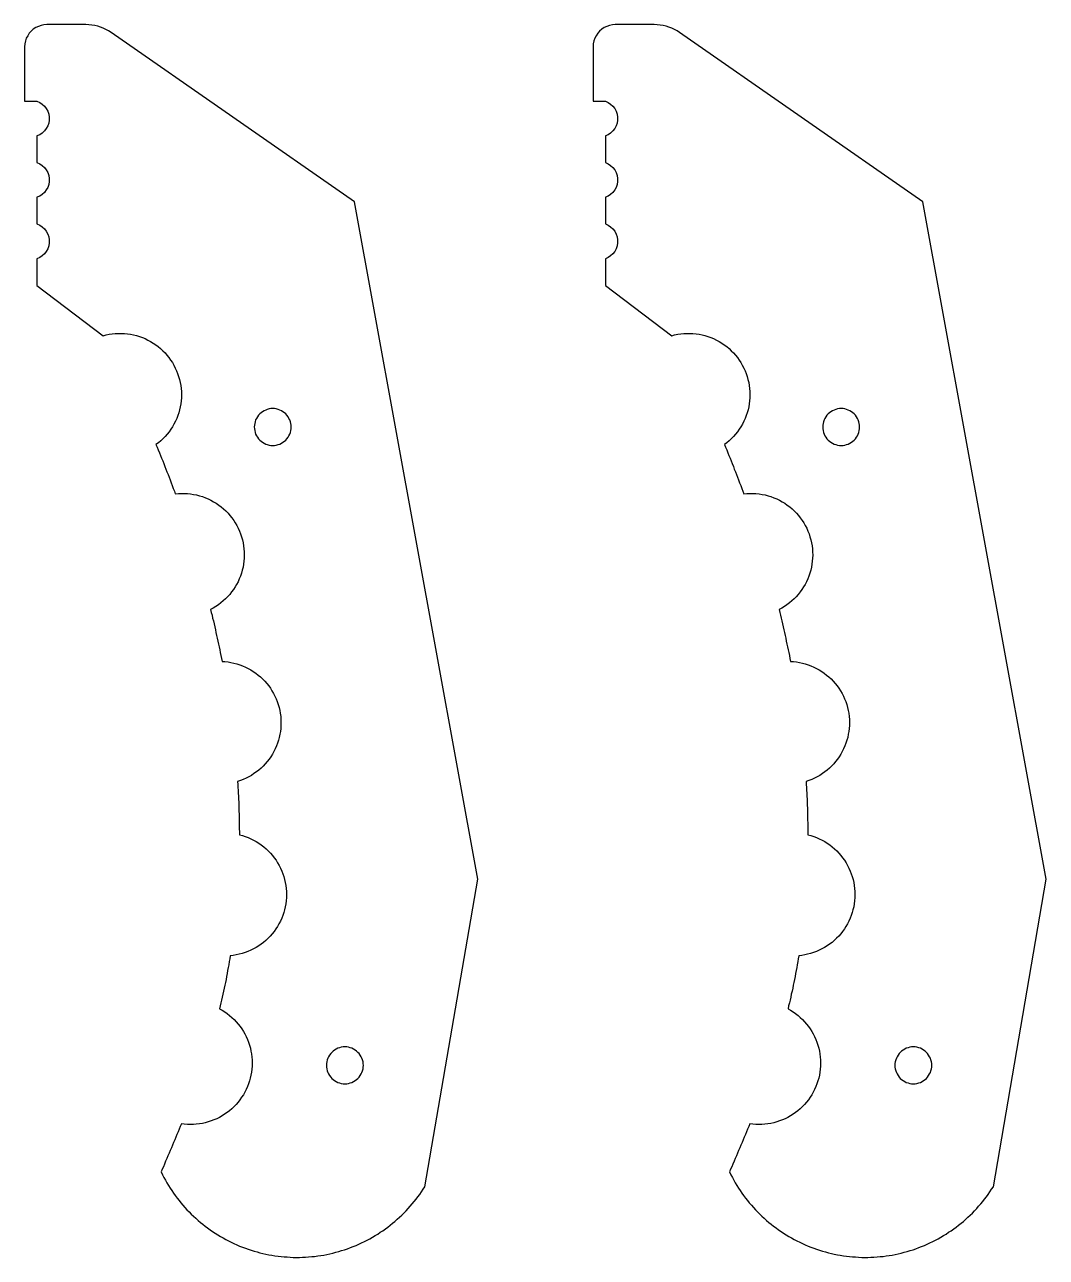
# Model space of a CAD drawing. Extents: x 1 to 481, y 1 to 148.
# Drawn here: x 280 to 363.2, y 25.3 to 125.7 of the extents above; entities that cross this region are included whole.
import ezdxf

# ---------------------------------------------------------------- set-up
doc = ezdxf.new("R2010")
doc.units = 0
doc.layers.get('0').update_dxf_attribs({"linetype": 'CONTINUOUS'})

msp = doc.modelspace()

# ---------------------------------------------------------------- linework, layer by layer
for p, q in [((280.87, 125.48), (280.68, 125.35)), ((281.09, 125.58), (280.87, 125.48)), ((281.31, 125.66), (281.09, 125.58)), ((281.54, 125.7), (281.31, 125.66)), ((281.77, 125.72), (281.54, 125.7)), ((284.95, 125.72), (281.77, 125.72)), ((285.2, 125.71), (284.95, 125.72)), ((285.44, 125.69), (285.2, 125.71)), ((285.68, 125.65), (285.44, 125.69)), ((285.92, 125.59), (285.68, 125.65)), ((286.15, 125.52), (285.92, 125.59)), ((286.37, 125.43), (286.15, 125.52)), ((327.15, 125.48), (326.96, 125.35)), ((327.36, 125.58), (327.15, 125.48)), ((327.59, 125.66), (327.36, 125.58)), ((327.82, 125.7), (327.59, 125.66)), ((328.05, 125.72), (327.82, 125.7)), ((331.23, 125.72), (328.05, 125.72)), ((331.48, 125.71), (331.23, 125.72)), ((331.72, 125.69), (331.48, 125.71)), ((331.96, 125.65), (331.72, 125.69)), ((332.2, 125.59), (331.96, 125.65)), ((332.43, 125.52), (332.2, 125.59)), ((332.65, 125.43), (332.43, 125.52)), ((280.11, 124.61), (280.04, 124.39)), ((280.22, 124.82), (280.11, 124.61)), ((280.35, 125.02), (280.22, 124.82)), ((280.5, 125.19), (280.35, 125.02)), ((280.68, 125.35), (280.5, 125.19)), ((286.59, 125.32), (286.37, 125.43)), ((286.81, 125.21), (286.59, 125.32)), ((287.01, 125.07), (286.81, 125.21)), ((306.82, 111.28), (287.01, 125.07)), ((326.39, 124.61), (326.31, 124.39)), ((326.49, 124.82), (326.39, 124.61)), ((326.63, 125.02), (326.49, 124.82)), ((326.78, 125.19), (326.63, 125.02)), ((326.96, 125.35), (326.78, 125.19)), ((332.87, 125.32), (332.65, 125.43)), ((333.09, 125.21), (332.87, 125.32)), ((333.29, 125.07), (333.09, 125.21)), ((353.1, 111.28), (333.29, 125.07)), ((279.99, 124.15), (279.97, 123.92)), ((279.97, 123.92), (279.97, 119.49)), ((280.04, 124.39), (279.99, 124.15)), ((326.27, 124.15), (326.25, 123.92)), ((326.25, 123.92), (326.25, 119.49)), ((326.31, 124.39), (326.27, 124.15)), ((279.97, 119.49), (280.97, 119.49)), ((280.97, 119.49), (281.2, 119.38)), ((326.25, 119.49), (327.25, 119.49)), ((327.25, 119.49), (327.48, 119.38)), ((281.2, 119.38), (281.4, 119.25)), ((281.4, 119.25), (281.58, 119.08)), ((281.58, 119.08), (281.73, 118.89)), ((281.73, 118.89), (281.85, 118.67)), ((281.85, 118.67), (281.93, 118.44)), ((327.48, 119.38), (327.68, 119.25)), ((327.68, 119.25), (327.86, 119.08)), ((327.86, 119.08), (328.01, 118.89)), ((328.01, 118.89), (328.13, 118.67)), ((328.13, 118.67), (328.21, 118.44)), ((281.85, 117.47), (281.73, 117.26)), ((281.93, 117.71), (281.85, 117.47)), ((281.93, 118.44), (281.97, 118.19)), ((281.97, 117.95), (281.93, 117.71)), ((281.97, 118.19), (281.97, 117.95)), ((328.13, 117.47), (328.01, 117.26)), ((328.21, 117.71), (328.13, 117.47)), ((328.21, 118.44), (328.25, 118.19)), ((328.25, 117.95), (328.21, 117.71)), ((328.25, 118.19), (328.25, 117.95)), ((281.2, 116.76), (280.97, 116.66)), ((280.97, 116.66), (280.97, 114.49)), ((281.4, 116.89), (281.2, 116.76)), ((281.58, 117.06), (281.4, 116.89)), ((281.73, 117.26), (281.58, 117.06)), ((327.48, 116.76), (327.25, 116.66)), ((327.25, 116.66), (327.25, 114.49)), ((327.68, 116.89), (327.48, 116.76)), ((327.86, 117.06), (327.68, 116.89)), ((328.01, 117.26), (327.86, 117.06)), ((280.97, 114.49), (281.2, 114.38)), ((327.25, 114.49), (327.48, 114.38)), ((281.2, 114.38), (281.4, 114.25)), ((281.4, 114.25), (281.58, 114.08)), ((281.58, 114.08), (281.73, 113.89)), ((281.73, 113.89), (281.85, 113.67)), ((281.85, 113.67), (281.93, 113.44)), ((281.93, 113.44), (281.97, 113.19)), ((327.48, 114.38), (327.68, 114.25)), ((327.68, 114.25), (327.86, 114.08)), ((327.86, 114.08), (328.01, 113.89)), ((328.01, 113.89), (328.13, 113.67)), ((328.13, 113.67), (328.21, 113.44)), ((328.21, 113.44), (328.25, 113.19)), ((281.85, 112.47), (281.73, 112.26)), ((281.93, 112.71), (281.85, 112.47)), ((281.97, 112.95), (281.93, 112.71)), ((281.97, 113.19), (281.97, 112.95)), ((328.13, 112.47), (328.01, 112.26)), ((328.21, 112.71), (328.13, 112.47)), ((328.25, 112.95), (328.21, 112.71)), ((328.25, 113.19), (328.25, 112.95)), ((281.2, 111.76), (280.97, 111.66)), ((280.97, 111.66), (280.97, 109.49)), ((281.4, 111.89), (281.2, 111.76)), ((281.58, 112.06), (281.4, 111.89)), ((281.73, 112.26), (281.58, 112.06)), ((327.48, 111.76), (327.25, 111.66)), ((327.25, 111.66), (327.25, 109.49)), ((327.68, 111.89), (327.48, 111.76)), ((327.86, 112.06), (327.68, 111.89)), ((328.01, 112.26), (327.86, 112.06)), ((316.87, 56.14), (306.82, 111.28)), ((363.15, 56.14), (353.1, 111.28)), ((280.97, 109.49), (281.2, 109.38)), ((327.25, 109.49), (327.48, 109.38)), ((281.2, 109.38), (281.4, 109.25)), ((281.4, 109.25), (281.58, 109.08)), ((281.58, 109.08), (281.73, 108.89)), ((281.73, 108.89), (281.85, 108.67)), ((281.85, 108.67), (281.93, 108.44)), ((281.93, 108.44), (281.97, 108.19)), ((327.48, 109.38), (327.68, 109.25)), ((327.68, 109.25), (327.86, 109.08)), ((327.86, 109.08), (328.01, 108.89)), ((328.01, 108.89), (328.13, 108.67)), ((328.13, 108.67), (328.21, 108.44)), ((328.21, 108.44), (328.25, 108.19)), ((281.85, 107.47), (281.73, 107.26)), ((281.93, 107.71), (281.85, 107.47)), ((281.97, 107.95), (281.93, 107.71)), ((281.97, 108.19), (281.97, 107.95)), ((328.13, 107.47), (328.01, 107.26)), ((328.21, 107.71), (328.13, 107.47)), ((328.25, 107.95), (328.21, 107.71)), ((328.25, 108.19), (328.25, 107.95)), ((281.2, 106.76), (280.97, 106.66)), ((280.97, 106.66), (280.97, 104.49)), ((281.4, 106.89), (281.2, 106.76)), ((281.58, 107.06), (281.4, 106.89)), ((281.73, 107.26), (281.58, 107.06)), ((327.48, 106.76), (327.25, 106.66)), ((327.25, 106.66), (327.25, 104.49)), ((327.68, 106.89), (327.48, 106.76)), ((327.86, 107.06), (327.68, 106.89)), ((328.01, 107.26), (327.86, 107.06)), ((280.97, 104.49), (286.37, 100.39)), ((327.25, 104.49), (332.65, 100.39)), ((286.37, 100.39), (286.62, 100.46)), ((286.62, 100.46), (286.86, 100.51)), ((286.86, 100.51), (287.11, 100.54)), ((287.11, 100.54), (287.35, 100.57)), ((287.35, 100.57), (287.6, 100.58)), ((287.6, 100.58), (287.85, 100.58)), ((287.85, 100.58), (288.1, 100.57)), ((288.1, 100.57), (288.35, 100.55)), ((288.35, 100.55), (288.6, 100.51)), ((288.6, 100.51), (288.84, 100.46)), ((288.84, 100.46), (289.08, 100.4)), ((289.08, 100.4), (289.32, 100.33)), ((332.65, 100.39), (332.89, 100.46)), ((332.89, 100.46), (333.14, 100.51)), ((333.14, 100.51), (333.39, 100.54)), ((333.39, 100.54), (333.63, 100.57)), ((333.63, 100.57), (333.88, 100.58)), ((333.88, 100.58), (334.13, 100.58)), ((334.13, 100.58), (334.38, 100.57)), ((334.38, 100.57), (334.63, 100.55)), ((334.63, 100.55), (334.88, 100.51)), ((334.88, 100.51), (335.12, 100.46)), ((335.12, 100.46), (335.36, 100.4)), ((335.36, 100.4), (335.6, 100.33)), ((289.32, 100.33), (289.56, 100.24)), ((289.56, 100.24), (289.79, 100.15)), ((289.79, 100.15), (290.01, 100.04)), ((290.01, 100.04), (290.23, 99.92)), ((290.23, 99.92), (290.44, 99.79)), ((290.44, 99.79), (290.65, 99.65)), ((290.65, 99.65), (290.85, 99.5)), ((290.85, 99.5), (291.04, 99.34)), ((335.6, 100.33), (335.84, 100.24)), ((335.84, 100.24), (336.06, 100.15)), ((336.06, 100.15), (336.29, 100.04)), ((336.29, 100.04), (336.51, 99.92)), ((336.51, 99.92), (336.72, 99.79)), ((336.72, 99.79), (336.93, 99.65)), ((336.93, 99.65), (337.13, 99.5)), ((337.13, 99.5), (337.32, 99.34)), ((291.04, 99.34), (291.22, 99.17)), ((291.22, 99.17), (291.4, 98.99)), ((291.4, 98.99), (291.56, 98.81)), ((291.56, 98.81), (291.72, 98.61)), ((291.72, 98.61), (291.86, 98.41)), ((291.86, 98.41), (292, 98.2)), ((337.32, 99.34), (337.5, 99.17)), ((337.5, 99.17), (337.68, 98.99)), ((337.68, 98.99), (337.84, 98.81)), ((337.84, 98.81), (338, 98.61)), ((338, 98.61), (338.14, 98.41)), ((338.14, 98.41), (338.28, 98.2)), ((292, 98.2), (292.13, 97.98)), ((292.13, 97.98), (292.24, 97.76)), ((292.24, 97.76), (292.34, 97.53)), ((292.34, 97.53), (292.43, 97.3)), ((338.28, 98.2), (338.4, 97.98)), ((338.4, 97.98), (338.52, 97.76)), ((338.52, 97.76), (338.62, 97.53)), ((338.62, 97.53), (338.71, 97.3)), ((292.43, 97.3), (292.51, 97.07)), ((292.51, 97.07), (292.58, 96.83)), ((292.58, 96.83), (292.64, 96.58)), ((292.64, 96.58), (292.68, 96.34)), ((338.71, 97.3), (338.79, 97.07)), ((338.79, 97.07), (338.86, 96.83)), ((338.86, 96.83), (338.92, 96.58)), ((338.92, 96.58), (338.96, 96.34)), ((292.68, 96.34), (292.71, 96.09)), ((292.71, 96.09), (292.73, 95.84)), ((292.73, 95.84), (292.74, 95.59)), ((292.74, 95.59), (292.73, 95.34)), ((338.96, 96.34), (338.99, 96.09)), ((338.99, 96.09), (339.01, 95.84)), ((339.01, 95.84), (339.02, 95.59)), ((339.02, 95.59), (339.01, 95.34)), ((292.59, 94.36), (292.52, 94.12)), ((292.64, 94.6), (292.59, 94.36)), ((292.68, 94.85), (292.64, 94.6)), ((292.72, 95.09), (292.68, 94.85)), ((292.73, 95.34), (292.72, 95.09)), ((299.73, 94.39), (299.6, 94.34)), ((299.88, 94.43), (299.73, 94.39)), ((300.02, 94.45), (299.88, 94.43)), ((300.17, 94.46), (300.02, 94.45)), ((300.32, 94.45), (300.17, 94.46)), ((300.46, 94.43), (300.32, 94.45)), ((300.61, 94.39), (300.46, 94.43)), ((300.74, 94.34), (300.61, 94.39)), ((338.87, 94.36), (338.8, 94.12)), ((338.92, 94.6), (338.87, 94.36)), ((338.96, 94.85), (338.92, 94.6)), ((338.99, 95.09), (338.96, 94.85)), ((339.01, 95.34), (338.99, 95.09)), ((346.01, 94.39), (345.88, 94.34)), ((346.16, 94.43), (346.01, 94.39)), ((346.3, 94.45), (346.16, 94.43)), ((346.45, 94.46), (346.3, 94.45)), ((346.6, 94.45), (346.45, 94.46)), ((346.74, 94.43), (346.6, 94.45)), ((346.88, 94.39), (346.74, 94.43)), ((347.02, 94.34), (346.88, 94.39)), ((292.25, 93.42), (292.13, 93.2)), ((292.35, 93.65), (292.25, 93.42)), ((292.44, 93.88), (292.35, 93.65)), ((292.52, 94.12), (292.44, 93.88)), ((298.73, 93.39), (298.7, 93.25)), ((298.78, 93.53), (298.73, 93.39)), ((298.85, 93.66), (298.78, 93.53)), ((298.92, 93.79), (298.85, 93.66)), ((299.01, 93.91), (298.92, 93.79)), ((299.11, 94.02), (299.01, 93.91)), ((299.22, 94.11), (299.11, 94.02)), ((299.34, 94.2), (299.22, 94.11)), ((299.46, 94.28), (299.34, 94.2)), ((299.6, 94.34), (299.46, 94.28)), ((300.88, 94.28), (300.74, 94.34)), ((301, 94.2), (300.88, 94.28)), ((301.12, 94.11), (301, 94.2)), ((301.23, 94.02), (301.12, 94.11)), ((301.33, 93.91), (301.23, 94.02)), ((301.42, 93.79), (301.33, 93.91)), ((301.49, 93.66), (301.42, 93.79)), ((301.56, 93.53), (301.49, 93.66)), ((301.61, 93.39), (301.56, 93.53)), ((301.64, 93.25), (301.61, 93.39)), ((338.53, 93.42), (338.41, 93.2)), ((338.63, 93.65), (338.53, 93.42)), ((338.72, 93.88), (338.63, 93.65)), ((338.8, 94.12), (338.72, 93.88)), ((345.01, 93.39), (344.98, 93.25)), ((345.06, 93.53), (345.01, 93.39)), ((345.13, 93.66), (345.06, 93.53)), ((345.2, 93.79), (345.13, 93.66)), ((345.29, 93.91), (345.2, 93.79)), ((345.39, 94.02), (345.29, 93.91)), ((345.5, 94.11), (345.39, 94.02)), ((345.62, 94.2), (345.5, 94.11)), ((345.74, 94.28), (345.62, 94.2)), ((345.88, 94.34), (345.74, 94.28)), ((347.16, 94.28), (347.02, 94.34)), ((347.28, 94.2), (347.16, 94.28)), ((347.4, 94.11), (347.28, 94.2)), ((347.51, 94.02), (347.4, 94.11)), ((347.61, 93.91), (347.51, 94.02)), ((347.7, 93.79), (347.61, 93.91)), ((347.77, 93.66), (347.7, 93.79)), ((347.84, 93.53), (347.77, 93.66)), ((347.88, 93.39), (347.84, 93.53)), ((347.92, 93.25), (347.88, 93.39)), ((291.57, 92.38), (291.41, 92.19)), ((291.73, 92.57), (291.57, 92.38)), ((291.88, 92.77), (291.73, 92.57)), ((292.01, 92.98), (291.88, 92.77)), ((292.13, 93.2), (292.01, 92.98)), ((298.68, 93.1), (298.67, 92.96)), ((298.67, 92.96), (298.68, 92.81)), ((298.7, 93.25), (298.68, 93.1)), ((298.68, 92.81), (298.7, 92.66)), ((298.7, 92.66), (298.73, 92.52)), ((298.73, 92.52), (298.78, 92.38)), ((298.78, 92.38), (298.85, 92.25)), ((301.49, 92.25), (301.56, 92.38)), ((301.56, 92.38), (301.61, 92.52)), ((301.61, 92.52), (301.64, 92.66)), ((301.66, 93.1), (301.64, 93.25)), ((301.64, 92.66), (301.66, 92.81)), ((301.67, 92.96), (301.66, 93.1)), ((301.66, 92.81), (301.67, 92.96)), ((337.85, 92.38), (337.69, 92.19)), ((338.01, 92.57), (337.85, 92.38)), ((338.15, 92.77), (338.01, 92.57)), ((338.29, 92.98), (338.15, 92.77)), ((338.41, 93.2), (338.29, 92.98)), ((344.96, 93.1), (344.95, 92.96)), ((344.95, 92.96), (344.96, 92.81)), ((344.98, 93.25), (344.96, 93.1)), ((344.96, 92.81), (344.98, 92.66)), ((344.98, 92.66), (345.01, 92.52)), ((345.01, 92.52), (345.06, 92.38)), ((345.06, 92.38), (345.13, 92.25)), ((347.77, 92.25), (347.84, 92.38)), ((347.84, 92.38), (347.88, 92.52)), ((347.88, 92.52), (347.92, 92.66)), ((347.94, 93.1), (347.92, 93.25)), ((347.92, 92.66), (347.94, 92.81)), ((347.95, 92.96), (347.94, 93.1)), ((347.94, 92.81), (347.95, 92.96)), ((290.86, 91.68), (290.66, 91.53)), ((290.66, 91.53), (290.76, 91.31)), ((291.05, 91.84), (290.86, 91.68)), ((291.24, 92.01), (291.05, 91.84)), ((291.41, 92.19), (291.24, 92.01)), ((298.85, 92.25), (298.92, 92.12)), ((298.92, 92.12), (299.01, 92)), ((299.01, 92), (299.11, 91.89)), ((299.11, 91.89), (299.22, 91.8)), ((299.22, 91.8), (299.34, 91.71)), ((299.34, 91.71), (299.46, 91.63)), ((299.46, 91.63), (299.6, 91.57)), ((299.6, 91.57), (299.73, 91.52)), ((299.73, 91.52), (299.88, 91.48)), ((299.88, 91.48), (300.02, 91.46)), ((300.02, 91.46), (300.17, 91.46)), ((300.17, 91.46), (300.32, 91.46)), ((300.32, 91.46), (300.46, 91.48)), ((300.46, 91.48), (300.61, 91.52)), ((300.61, 91.52), (300.74, 91.57)), ((300.74, 91.57), (300.88, 91.63)), ((300.88, 91.63), (301, 91.71)), ((301, 91.71), (301.12, 91.8)), ((301.12, 91.8), (301.23, 91.89)), ((301.23, 91.89), (301.33, 92)), ((301.33, 92), (301.42, 92.12)), ((301.42, 92.12), (301.49, 92.25)), ((337.14, 91.68), (336.94, 91.53)), ((336.94, 91.53), (337.04, 91.31)), ((337.33, 91.84), (337.14, 91.68)), ((337.52, 92.01), (337.33, 91.84)), ((337.69, 92.19), (337.52, 92.01)), ((345.13, 92.25), (345.2, 92.12)), ((345.2, 92.12), (345.29, 92)), ((345.29, 92), (345.39, 91.89)), ((345.39, 91.89), (345.5, 91.8)), ((345.5, 91.8), (345.62, 91.71)), ((345.62, 91.71), (345.74, 91.63)), ((345.74, 91.63), (345.88, 91.57)), ((345.88, 91.57), (346.01, 91.52)), ((346.01, 91.52), (346.16, 91.48)), ((346.16, 91.48), (346.3, 91.46)), ((346.3, 91.46), (346.45, 91.46)), ((346.45, 91.46), (346.6, 91.46)), ((346.6, 91.46), (346.74, 91.48)), ((346.74, 91.48), (346.88, 91.52)), ((346.88, 91.52), (347.02, 91.57)), ((347.02, 91.57), (347.16, 91.63)), ((347.16, 91.63), (347.28, 91.71)), ((347.28, 91.71), (347.4, 91.8)), ((347.4, 91.8), (347.51, 91.89)), ((347.51, 91.89), (347.61, 92)), ((347.61, 92), (347.7, 92.12)), ((347.7, 92.12), (347.77, 92.25)), ((290.76, 91.31), (290.85, 91.09)), ((290.85, 91.09), (290.94, 90.86)), ((290.94, 90.86), (291.03, 90.64)), ((291.03, 90.64), (291.12, 90.42)), ((291.12, 90.42), (291.21, 90.2)), ((337.04, 91.31), (337.13, 91.09)), ((337.13, 91.09), (337.22, 90.86)), ((337.22, 90.86), (337.31, 90.64)), ((337.31, 90.64), (337.4, 90.42)), ((337.4, 90.42), (337.49, 90.2)), ((291.21, 90.2), (291.3, 89.98)), ((291.3, 89.98), (291.39, 89.75)), ((291.39, 89.75), (291.48, 89.53)), ((291.48, 89.53), (291.56, 89.31)), ((337.49, 90.2), (337.58, 89.98)), ((337.58, 89.98), (337.67, 89.75)), ((337.67, 89.75), (337.75, 89.53)), ((337.75, 89.53), (337.84, 89.31)), ((291.56, 89.31), (291.65, 89.08)), ((291.65, 89.08), (291.73, 88.86)), ((291.73, 88.86), (291.82, 88.64)), ((291.82, 88.64), (291.91, 88.41)), ((291.91, 88.41), (291.99, 88.19)), ((337.84, 89.31), (337.93, 89.08)), ((337.93, 89.08), (338.01, 88.86)), ((338.01, 88.86), (338.1, 88.64)), ((338.1, 88.64), (338.18, 88.41)), ((338.18, 88.41), (338.27, 88.19)), ((291.99, 88.19), (292.07, 87.96)), ((292.07, 87.96), (292.16, 87.74)), ((292.16, 87.74), (292.24, 87.51)), ((292.24, 87.51), (292.49, 87.54)), ((292.49, 87.54), (292.74, 87.55)), ((292.74, 87.55), (292.99, 87.55)), ((292.99, 87.55), (293.23, 87.53)), ((293.23, 87.53), (293.48, 87.51)), ((293.48, 87.51), (293.73, 87.47)), ((293.73, 87.47), (293.97, 87.42)), ((293.97, 87.42), (294.22, 87.36)), ((294.22, 87.36), (294.45, 87.29)), ((338.27, 88.19), (338.35, 87.96)), ((338.35, 87.96), (338.44, 87.74)), ((338.44, 87.74), (338.52, 87.51)), ((338.52, 87.51), (338.77, 87.54)), ((338.77, 87.54), (339.02, 87.55)), ((339.02, 87.55), (339.27, 87.55)), ((339.27, 87.55), (339.51, 87.53)), ((339.51, 87.53), (339.76, 87.51)), ((339.76, 87.51), (340.01, 87.47)), ((340.01, 87.47), (340.25, 87.42)), ((340.25, 87.42), (340.5, 87.36)), ((340.5, 87.36), (340.73, 87.29)), ((294.45, 87.29), (294.69, 87.2)), ((294.69, 87.2), (294.92, 87.1)), ((294.92, 87.1), (295.14, 86.99)), ((295.14, 86.99), (295.36, 86.87)), ((295.36, 86.87), (295.57, 86.74)), ((295.57, 86.74), (295.78, 86.6)), ((295.78, 86.6), (295.98, 86.45)), ((295.98, 86.45), (296.17, 86.29)), ((340.73, 87.29), (340.97, 87.2)), ((340.97, 87.2), (341.2, 87.1)), ((341.2, 87.1), (341.42, 86.99)), ((341.42, 86.99), (341.64, 86.87)), ((341.64, 86.87), (341.85, 86.74)), ((341.85, 86.74), (342.06, 86.6)), ((342.06, 86.6), (342.26, 86.45)), ((342.26, 86.45), (342.45, 86.29)), ((296.17, 86.29), (296.35, 86.12)), ((296.35, 86.12), (296.53, 85.94)), ((296.53, 85.94), (296.69, 85.75)), ((296.69, 85.75), (296.84, 85.56)), ((296.84, 85.56), (296.99, 85.35)), ((296.99, 85.35), (297.12, 85.14)), ((342.45, 86.29), (342.63, 86.12)), ((342.63, 86.12), (342.8, 85.94)), ((342.8, 85.94), (342.97, 85.75)), ((342.97, 85.75), (343.12, 85.56)), ((343.12, 85.56), (343.27, 85.35)), ((343.27, 85.35), (343.4, 85.14)), ((297.12, 85.14), (297.25, 84.93)), ((297.25, 84.93), (297.36, 84.71)), ((297.36, 84.71), (297.46, 84.48)), ((297.46, 84.48), (297.55, 84.25)), ((343.4, 85.14), (343.53, 84.93)), ((343.53, 84.93), (343.64, 84.71)), ((343.64, 84.71), (343.74, 84.48)), ((343.74, 84.48), (343.83, 84.25)), ((297.55, 84.25), (297.63, 84.01)), ((297.63, 84.01), (297.7, 83.77)), ((297.7, 83.77), (297.75, 83.52)), ((297.75, 83.52), (297.8, 83.28)), ((343.83, 84.25), (343.91, 84.01)), ((343.91, 84.01), (343.98, 83.77)), ((343.98, 83.77), (344.03, 83.52)), ((344.03, 83.52), (344.08, 83.28)), ((297.8, 83.28), (297.83, 83.03)), ((297.83, 83.03), (297.85, 82.78)), ((297.85, 82.53), (297.84, 82.28)), ((297.85, 82.78), (297.85, 82.53)), ((344.08, 83.28), (344.11, 83.03)), ((344.11, 83.03), (344.12, 82.78)), ((344.12, 82.78), (344.13, 82.53)), ((344.13, 82.53), (344.12, 82.28)), ((297.75, 81.54), (297.69, 81.3)), ((297.79, 81.79), (297.75, 81.54)), ((297.82, 82.03), (297.79, 81.79)), ((297.84, 82.28), (297.82, 82.03)), ((344.03, 81.54), (343.97, 81.3)), ((344.07, 81.79), (344.03, 81.54)), ((344.1, 82.03), (344.07, 81.79)), ((344.12, 82.28), (344.1, 82.03)), ((297.35, 80.36), (297.23, 80.14)), ((297.45, 80.59), (297.35, 80.36)), ((297.54, 80.82), (297.45, 80.59)), ((297.62, 81.06), (297.54, 80.82)), ((297.69, 81.3), (297.62, 81.06)), ((343.63, 80.36), (343.51, 80.14)), ((343.73, 80.59), (343.63, 80.36)), ((343.82, 80.82), (343.73, 80.59)), ((343.9, 81.06), (343.82, 80.82)), ((343.97, 81.3), (343.9, 81.06)), ((296.67, 79.32), (296.5, 79.13)), ((296.82, 79.52), (296.67, 79.32)), ((296.97, 79.72), (296.82, 79.52)), ((297.11, 79.93), (296.97, 79.72)), ((297.23, 80.14), (297.11, 79.93)), ((342.95, 79.32), (342.78, 79.13)), ((343.1, 79.52), (342.95, 79.32)), ((343.25, 79.72), (343.1, 79.52)), ((343.39, 79.93), (343.25, 79.72)), ((343.51, 80.14), (343.39, 79.93)), ((295.55, 78.34), (295.33, 78.21)), ((295.75, 78.48), (295.55, 78.34)), ((295.95, 78.63), (295.75, 78.48)), ((296.14, 78.79), (295.95, 78.63)), ((296.33, 78.96), (296.14, 78.79)), ((296.5, 79.13), (296.33, 78.96)), ((341.83, 78.34), (341.61, 78.21)), ((342.03, 78.48), (341.83, 78.34)), ((342.23, 78.63), (342.03, 78.48)), ((342.42, 78.79), (342.23, 78.63)), ((342.61, 78.96), (342.42, 78.79)), ((342.78, 79.13), (342.61, 78.96)), ((295.33, 78.21), (295.11, 78.09)), ((295.11, 78.09), (295.17, 77.86)), ((295.17, 77.86), (295.23, 77.62)), ((295.23, 77.62), (295.28, 77.39)), ((295.28, 77.39), (295.34, 77.16)), ((341.61, 78.21), (341.39, 78.09)), ((341.39, 78.09), (341.45, 77.86)), ((341.45, 77.86), (341.51, 77.62)), ((341.51, 77.62), (341.56, 77.39)), ((341.56, 77.39), (341.62, 77.16)), ((295.34, 77.16), (295.39, 76.92)), ((295.39, 76.92), (295.45, 76.69)), ((295.45, 76.69), (295.5, 76.45)), ((295.5, 76.45), (295.55, 76.22)), ((341.62, 77.16), (341.67, 76.92)), ((341.67, 76.92), (341.72, 76.69)), ((341.72, 76.69), (341.78, 76.45)), ((341.78, 76.45), (341.83, 76.22)), ((295.55, 76.22), (295.6, 75.99)), ((295.6, 75.99), (295.65, 75.75)), ((295.65, 75.75), (295.7, 75.52)), ((295.7, 75.52), (295.75, 75.28)), ((341.83, 76.22), (341.88, 75.99)), ((341.88, 75.99), (341.93, 75.75)), ((341.93, 75.75), (341.98, 75.52)), ((341.98, 75.52), (342.03, 75.28)), ((295.75, 75.28), (295.8, 75.05)), ((295.8, 75.05), (295.85, 74.81)), ((295.85, 74.81), (295.9, 74.58)), ((295.9, 74.58), (295.95, 74.34)), ((295.95, 74.34), (295.99, 74.11)), ((342.03, 75.28), (342.08, 75.05)), ((342.08, 75.05), (342.13, 74.81)), ((342.13, 74.81), (342.18, 74.58)), ((342.18, 74.58), (342.23, 74.34)), ((342.23, 74.34), (342.27, 74.11)), ((295.99, 74.11), (296.04, 73.87)), ((296.04, 73.87), (296.28, 73.85)), ((296.28, 73.85), (296.53, 73.83)), ((296.53, 73.83), (296.77, 73.79)), ((296.77, 73.79), (297.01, 73.73)), ((297.01, 73.73), (297.25, 73.67)), ((297.25, 73.67), (297.48, 73.6)), ((297.48, 73.6), (297.72, 73.51)), ((297.72, 73.51), (297.94, 73.41)), ((297.94, 73.41), (298.16, 73.3)), ((298.16, 73.3), (298.38, 73.18)), ((342.27, 74.11), (342.32, 73.87)), ((342.32, 73.87), (342.56, 73.85)), ((342.56, 73.85), (342.81, 73.83)), ((342.81, 73.83), (343.05, 73.79)), ((343.05, 73.79), (343.29, 73.73)), ((343.29, 73.73), (343.53, 73.67)), ((343.53, 73.67), (343.76, 73.6)), ((343.76, 73.6), (343.99, 73.51)), ((343.99, 73.51), (344.22, 73.41)), ((344.22, 73.41), (344.44, 73.3)), ((344.44, 73.3), (344.66, 73.18)), ((298.38, 73.18), (298.59, 73.05)), ((298.59, 73.05), (298.79, 72.91)), ((298.79, 72.91), (298.98, 72.76)), ((298.98, 72.76), (299.17, 72.61)), ((299.17, 72.61), (299.35, 72.44)), ((299.35, 72.44), (299.52, 72.26)), ((344.66, 73.18), (344.87, 73.05)), ((344.87, 73.05), (345.07, 72.91)), ((345.07, 72.91), (345.26, 72.76)), ((345.26, 72.76), (345.45, 72.61)), ((345.45, 72.61), (345.63, 72.44)), ((345.63, 72.44), (345.8, 72.26)), ((299.52, 72.26), (299.68, 72.08)), ((299.68, 72.08), (299.84, 71.88)), ((299.84, 71.88), (299.98, 71.68)), ((299.98, 71.68), (300.11, 71.48)), ((300.11, 71.48), (300.24, 71.26)), ((345.8, 72.26), (345.96, 72.08)), ((345.96, 72.08), (346.12, 71.88)), ((346.12, 71.88), (346.26, 71.68)), ((346.26, 71.68), (346.39, 71.48)), ((346.39, 71.48), (346.52, 71.26)), ((300.24, 71.26), (300.35, 71.04)), ((300.35, 71.04), (300.45, 70.82)), ((300.45, 70.82), (300.54, 70.59)), ((300.54, 70.59), (300.62, 70.36)), ((300.62, 70.36), (300.69, 70.12)), ((346.52, 71.26), (346.63, 71.04)), ((346.63, 71.04), (346.73, 70.82)), ((346.73, 70.82), (346.82, 70.59)), ((346.82, 70.59), (346.9, 70.36)), ((346.9, 70.36), (346.97, 70.12)), ((300.69, 70.12), (300.74, 69.88)), ((300.74, 69.88), (300.78, 69.64)), ((300.78, 69.64), (300.82, 69.39)), ((300.82, 69.39), (300.84, 69.15)), ((346.97, 70.12), (347.02, 69.88)), ((347.02, 69.88), (347.06, 69.64)), ((347.06, 69.64), (347.1, 69.39)), ((347.1, 69.39), (347.12, 69.15)), ((300.82, 68.41), (300.79, 68.17)), ((300.84, 68.66), (300.82, 68.41)), ((300.84, 69.15), (300.84, 68.9)), ((300.84, 68.9), (300.84, 68.66)), ((347.1, 68.41), (347.07, 68.17)), ((347.12, 68.66), (347.1, 68.41)), ((347.12, 69.15), (347.12, 68.9)), ((347.12, 68.9), (347.12, 68.66)), ((300.64, 67.45), (300.56, 67.21)), ((300.7, 67.68), (300.64, 67.45)), ((300.75, 67.93), (300.7, 67.68)), ((300.79, 68.17), (300.75, 67.93)), ((346.92, 67.45), (346.84, 67.21)), ((346.98, 67.68), (346.92, 67.45)), ((347.03, 67.93), (346.98, 67.68)), ((347.07, 68.17), (347.03, 67.93)), ((300.14, 66.32), (300.01, 66.11)), ((300.26, 66.54), (300.14, 66.32)), ((300.37, 66.76), (300.26, 66.54)), ((300.47, 66.98), (300.37, 66.76)), ((300.56, 67.21), (300.47, 66.98)), ((346.42, 66.32), (346.29, 66.11)), ((346.54, 66.54), (346.42, 66.32)), ((346.65, 66.76), (346.54, 66.54)), ((346.75, 66.98), (346.65, 66.76)), ((346.84, 67.21), (346.75, 66.98)), ((299.39, 65.35), (299.22, 65.18)), ((299.56, 65.53), (299.39, 65.35)), ((299.72, 65.72), (299.56, 65.53)), ((299.87, 65.91), (299.72, 65.72)), ((300.01, 66.11), (299.87, 65.91)), ((345.67, 65.35), (345.5, 65.18)), ((345.84, 65.53), (345.67, 65.35)), ((346, 65.72), (345.84, 65.53)), ((346.15, 65.91), (346, 65.72)), ((346.29, 66.11), (346.15, 65.91)), ((297.77, 64.26), (297.54, 64.17)), ((298, 64.36), (297.77, 64.26)), ((298.22, 64.47), (298, 64.36)), ((298.43, 64.59), (298.22, 64.47)), ((298.64, 64.73), (298.43, 64.59)), ((298.84, 64.87), (298.64, 64.73)), ((299.03, 65.02), (298.84, 64.87)), ((299.22, 65.18), (299.03, 65.02)), ((344.05, 64.26), (343.82, 64.17)), ((344.28, 64.36), (344.05, 64.26)), ((344.49, 64.47), (344.28, 64.36)), ((344.71, 64.59), (344.49, 64.47)), ((344.92, 64.73), (344.71, 64.59)), ((345.12, 64.87), (344.92, 64.73)), ((345.31, 65.02), (345.12, 64.87)), ((345.5, 65.18), (345.31, 65.02)), ((297.54, 64.17), (297.31, 64.09)), ((297.31, 64.09), (297.32, 63.85)), ((297.32, 63.85), (297.34, 63.61)), ((297.34, 63.61), (297.35, 63.37)), ((297.35, 63.37), (297.36, 63.13)), ((343.82, 64.17), (343.59, 64.09)), ((343.59, 64.09), (343.6, 63.85)), ((343.6, 63.85), (343.62, 63.61)), ((343.62, 63.61), (343.63, 63.37)), ((343.63, 63.37), (343.64, 63.13)), ((297.36, 63.13), (297.38, 62.89)), ((297.38, 62.89), (297.39, 62.64)), ((297.39, 62.64), (297.4, 62.4)), ((297.4, 62.4), (297.41, 62.16)), ((343.64, 63.13), (343.66, 62.89)), ((343.66, 62.89), (343.67, 62.64)), ((343.67, 62.64), (343.68, 62.4)), ((343.68, 62.4), (343.69, 62.16)), ((297.41, 62.16), (297.42, 61.92)), ((297.42, 61.92), (297.42, 61.68)), ((297.42, 61.68), (297.43, 61.44)), ((297.43, 61.44), (297.44, 61.19)), ((343.69, 62.16), (343.7, 61.92)), ((343.7, 61.92), (343.7, 61.68)), ((343.7, 61.68), (343.71, 61.44)), ((343.71, 61.44), (343.72, 61.19)), ((297.44, 61.19), (297.44, 60.95)), ((297.44, 60.95), (297.45, 60.71)), ((297.45, 60.71), (297.45, 60.47)), ((297.45, 60.47), (297.45, 60.23)), ((343.72, 61.19), (343.72, 60.95)), ((343.72, 60.95), (343.73, 60.71)), ((343.73, 60.71), (343.73, 60.47)), ((343.73, 60.47), (343.73, 60.23)), ((297.45, 60.23), (297.46, 59.98)), ((297.46, 59.98), (297.46, 59.74)), ((297.46, 59.74), (297.7, 59.68)), ((297.7, 59.68), (297.93, 59.6)), ((297.93, 59.6), (298.16, 59.52)), ((298.16, 59.52), (298.39, 59.42)), ((298.39, 59.42), (298.61, 59.31)), ((298.61, 59.31), (298.83, 59.19)), ((343.73, 60.23), (343.73, 59.98)), ((343.73, 59.98), (343.74, 59.74)), ((343.74, 59.74), (343.97, 59.68)), ((343.97, 59.68), (344.21, 59.6)), ((344.21, 59.6), (344.44, 59.52)), ((344.44, 59.52), (344.67, 59.42)), ((344.67, 59.42), (344.89, 59.31)), ((344.89, 59.31), (345.11, 59.19)), ((298.83, 59.19), (299.04, 59.06)), ((299.04, 59.06), (299.24, 58.92)), ((299.24, 58.92), (299.44, 58.76)), ((299.44, 58.76), (299.63, 58.6)), ((299.63, 58.6), (299.81, 58.43)), ((299.81, 58.43), (299.98, 58.26)), ((299.98, 58.26), (300.14, 58.07)), ((345.11, 59.19), (345.32, 59.06)), ((345.32, 59.06), (345.52, 58.92)), ((345.52, 58.92), (345.72, 58.76)), ((345.72, 58.76), (345.9, 58.6)), ((345.9, 58.6), (346.09, 58.43)), ((346.09, 58.43), (346.26, 58.26)), ((346.26, 58.26), (346.42, 58.07)), ((300.14, 58.07), (300.29, 57.87)), ((300.29, 57.87), (300.44, 57.67)), ((300.44, 57.67), (300.57, 57.46)), ((300.57, 57.46), (300.69, 57.25)), ((300.69, 57.25), (300.8, 57.03)), ((346.42, 58.07), (346.57, 57.87)), ((346.57, 57.87), (346.72, 57.67)), ((346.72, 57.67), (346.85, 57.46)), ((346.85, 57.46), (346.97, 57.25)), ((346.97, 57.25), (347.08, 57.03)), ((300.8, 57.03), (300.9, 56.8)), ((300.9, 56.8), (300.99, 56.57)), ((300.99, 56.57), (301.07, 56.34)), ((301.07, 56.34), (301.14, 56.1)), ((347.08, 57.03), (347.18, 56.8)), ((347.18, 56.8), (347.27, 56.57)), ((347.27, 56.57), (347.35, 56.34)), ((347.35, 56.34), (347.42, 56.1)), ((301.14, 56.1), (301.19, 55.86)), ((301.19, 55.86), (301.23, 55.61)), ((301.23, 55.61), (301.26, 55.37)), ((301.26, 55.37), (301.28, 55.12)), ((312.56, 31.09), (316.87, 56.14)), ((347.42, 56.1), (347.47, 55.86)), ((347.47, 55.86), (347.51, 55.61)), ((347.51, 55.61), (347.54, 55.37)), ((347.54, 55.37), (347.56, 55.12)), ((358.84, 31.09), (363.15, 56.14)), ((301.26, 54.38), (301.23, 54.13)), ((301.28, 54.63), (301.26, 54.38)), ((301.28, 55.12), (301.29, 54.87)), ((301.29, 54.87), (301.28, 54.63)), ((347.54, 54.38), (347.51, 54.13)), ((347.56, 54.63), (347.54, 54.38)), ((347.56, 55.12), (347.57, 54.87)), ((347.57, 54.87), (347.56, 54.63)), ((301.07, 53.41), (300.99, 53.18)), ((301.13, 53.65), (301.07, 53.41)), ((301.19, 53.89), (301.13, 53.65)), ((301.23, 54.13), (301.19, 53.89)), ((347.35, 53.41), (347.27, 53.18)), ((347.41, 53.65), (347.35, 53.41)), ((347.47, 53.89), (347.41, 53.65)), ((347.51, 54.13), (347.47, 53.89)), ((300.56, 52.28), (300.43, 52.08)), ((300.68, 52.5), (300.56, 52.28)), ((300.8, 52.72), (300.68, 52.5)), ((300.9, 52.95), (300.8, 52.72)), ((300.99, 53.18), (300.9, 52.95)), ((346.84, 52.28), (346.71, 52.08)), ((346.96, 52.5), (346.84, 52.28)), ((347.08, 52.72), (346.96, 52.5)), ((347.18, 52.95), (347.08, 52.72)), ((347.27, 53.18), (347.18, 52.95)), ((299.8, 51.32), (299.61, 51.15)), ((299.97, 51.49), (299.8, 51.32)), ((300.13, 51.68), (299.97, 51.49)), ((300.28, 51.87), (300.13, 51.68)), ((300.43, 52.08), (300.28, 51.87)), ((346.07, 51.32), (345.89, 51.15)), ((346.25, 51.49), (346.07, 51.32)), ((346.41, 51.68), (346.25, 51.49)), ((346.56, 51.87), (346.41, 51.68)), ((346.71, 52.08), (346.56, 51.87)), ((298.15, 50.24), (297.92, 50.15)), ((298.38, 50.34), (298.15, 50.24)), ((298.6, 50.45), (298.38, 50.34)), ((298.82, 50.57), (298.6, 50.45)), ((299.03, 50.7), (298.82, 50.57)), ((299.23, 50.84), (299.03, 50.7)), ((299.43, 50.99), (299.23, 50.84)), ((299.61, 51.15), (299.43, 50.99)), ((344.43, 50.24), (344.2, 50.15)), ((344.66, 50.34), (344.43, 50.24)), ((344.88, 50.45), (344.66, 50.34)), ((345.09, 50.57), (344.88, 50.45)), ((345.31, 50.7), (345.09, 50.57)), ((345.51, 50.84), (345.31, 50.7)), ((345.71, 50.99), (345.51, 50.84)), ((345.89, 51.15), (345.71, 50.99)), ((296.63, 49.42), (296.59, 49.17)), ((296.67, 49.66), (296.63, 49.42)), ((296.71, 49.9), (296.67, 49.66)), ((296.96, 49.93), (296.71, 49.9)), ((297.2, 49.96), (296.96, 49.93)), ((297.44, 50.02), (297.2, 49.96)), ((297.68, 50.08), (297.44, 50.02)), ((297.92, 50.15), (297.68, 50.08)), ((342.91, 49.42), (342.87, 49.17)), ((342.95, 49.66), (342.91, 49.42)), ((342.99, 49.9), (342.95, 49.66)), ((343.24, 49.93), (342.99, 49.9)), ((343.48, 49.96), (343.24, 49.93)), ((343.72, 50.02), (343.48, 49.96)), ((343.96, 50.08), (343.72, 50.02)), ((344.2, 50.15), (343.96, 50.08)), ((296.41, 48.21), (296.37, 47.97)), ((296.46, 48.45), (296.41, 48.21)), ((296.5, 48.69), (296.46, 48.45)), ((296.55, 48.93), (296.5, 48.69)), ((296.59, 49.17), (296.55, 48.93)), ((342.69, 48.21), (342.64, 47.97)), ((342.74, 48.45), (342.69, 48.21)), ((342.78, 48.69), (342.74, 48.45)), ((342.83, 48.93), (342.78, 48.69)), ((342.87, 49.17), (342.83, 48.93)), ((296.22, 47.25), (296.17, 47.01)), ((296.27, 47.49), (296.22, 47.25)), ((296.32, 47.73), (296.27, 47.49)), ((296.37, 47.97), (296.32, 47.73)), ((342.5, 47.25), (342.45, 47.01)), ((342.55, 47.49), (342.5, 47.25)), ((342.6, 47.73), (342.55, 47.49)), ((342.64, 47.97), (342.6, 47.73)), ((296.01, 46.29), (295.95, 46.06)), ((296.06, 46.53), (296.01, 46.29)), ((296.11, 46.77), (296.06, 46.53)), ((296.17, 47.01), (296.11, 46.77)), ((342.29, 46.29), (342.23, 46.06)), ((342.34, 46.53), (342.29, 46.29)), ((342.39, 46.77), (342.34, 46.53)), ((342.45, 47.01), (342.39, 46.77)), ((295.89, 45.82), (295.84, 45.58)), ((295.84, 45.58), (296.05, 45.46)), ((295.95, 46.06), (295.89, 45.82)), ((296.05, 45.46), (296.26, 45.33)), ((296.26, 45.33), (296.46, 45.19)), ((296.46, 45.19), (296.66, 45.04)), ((342.17, 45.82), (342.12, 45.58)), ((342.12, 45.58), (342.33, 45.46)), ((342.23, 46.06), (342.17, 45.82)), ((342.33, 45.46), (342.54, 45.33)), ((342.54, 45.33), (342.74, 45.19)), ((342.74, 45.19), (342.94, 45.04)), ((296.66, 45.04), (296.84, 44.88)), ((296.84, 44.88), (297.02, 44.71)), ((297.02, 44.71), (297.19, 44.53)), ((297.19, 44.53), (297.35, 44.34)), ((297.35, 44.34), (297.51, 44.15)), ((342.94, 45.04), (343.12, 44.88)), ((343.12, 44.88), (343.3, 44.71)), ((343.3, 44.71), (343.47, 44.53)), ((343.47, 44.53), (343.63, 44.34)), ((343.63, 44.34), (343.78, 44.15)), ((297.51, 44.15), (297.65, 43.95)), ((297.65, 43.95), (297.78, 43.74)), ((297.78, 43.74), (297.9, 43.53)), ((297.9, 43.53), (298.01, 43.31)), ((298.01, 43.31), (298.11, 43.08)), ((343.78, 44.15), (343.93, 43.95)), ((343.93, 43.95), (344.06, 43.74)), ((344.06, 43.74), (344.18, 43.53)), ((344.18, 43.53), (344.29, 43.31)), ((344.29, 43.31), (344.39, 43.08)), ((298.11, 43.08), (298.2, 42.85)), ((298.2, 42.85), (298.28, 42.62)), ((298.28, 42.62), (298.35, 42.38)), ((298.35, 42.38), (298.4, 42.14)), ((305.21, 42.22), (305.09, 42.13)), ((305.34, 42.3), (305.21, 42.22)), ((305.47, 42.36), (305.34, 42.3)), ((305.61, 42.41), (305.47, 42.36)), ((305.75, 42.45), (305.61, 42.41)), ((305.9, 42.47), (305.75, 42.45)), ((306.05, 42.47), (305.9, 42.47)), ((306.19, 42.47), (306.05, 42.47)), ((306.34, 42.45), (306.19, 42.47)), ((306.48, 42.41), (306.34, 42.45)), ((306.62, 42.36), (306.48, 42.41)), ((306.75, 42.3), (306.62, 42.36)), ((306.88, 42.22), (306.75, 42.3)), ((307, 42.13), (306.88, 42.22)), ((344.39, 43.08), (344.48, 42.85)), ((344.48, 42.85), (344.56, 42.62)), ((344.56, 42.62), (344.62, 42.38)), ((344.62, 42.38), (344.68, 42.14)), ((351.49, 42.22), (351.37, 42.13)), ((351.62, 42.3), (351.49, 42.22)), ((351.75, 42.36), (351.62, 42.3)), ((351.89, 42.41), (351.75, 42.36)), ((352.03, 42.45), (351.89, 42.41)), ((352.18, 42.47), (352.03, 42.45)), ((352.33, 42.47), (352.18, 42.47)), ((352.47, 42.47), (352.33, 42.47)), ((352.62, 42.45), (352.47, 42.47)), ((352.76, 42.41), (352.62, 42.45)), ((352.9, 42.36), (352.76, 42.41)), ((353.03, 42.3), (352.9, 42.36)), ((353.16, 42.22), (353.03, 42.3)), ((353.28, 42.13), (353.16, 42.22)), ((298.4, 42.14), (298.44, 41.9)), ((298.44, 41.9), (298.47, 41.65)), ((298.47, 41.65), (298.49, 41.41)), ((298.49, 41.41), (298.5, 41.16)), ((298.5, 41.16), (298.49, 40.91)), ((304.57, 41.27), (304.55, 41.12)), ((304.61, 41.41), (304.57, 41.27)), ((304.66, 41.55), (304.61, 41.41)), ((304.72, 41.68), (304.66, 41.55)), ((304.8, 41.81), (304.72, 41.68)), ((304.89, 41.93), (304.8, 41.81)), ((304.99, 42.03), (304.89, 41.93)), ((305.09, 42.13), (304.99, 42.03)), ((307.11, 42.03), (307, 42.13)), ((307.21, 41.93), (307.11, 42.03)), ((307.29, 41.81), (307.21, 41.93)), ((307.37, 41.68), (307.29, 41.81)), ((307.43, 41.55), (307.37, 41.68)), ((307.48, 41.41), (307.43, 41.55)), ((307.52, 41.27), (307.48, 41.41)), ((307.54, 41.12), (307.52, 41.27)), ((344.68, 42.14), (344.72, 41.9)), ((344.72, 41.9), (344.75, 41.65)), ((344.75, 41.65), (344.77, 41.41)), ((344.77, 41.41), (344.77, 41.16)), ((344.77, 41.16), (344.77, 40.91)), ((350.85, 41.27), (350.83, 41.12)), ((350.89, 41.41), (350.85, 41.27)), ((350.94, 41.55), (350.89, 41.41)), ((351, 41.68), (350.94, 41.55)), ((351.08, 41.81), (351, 41.68)), ((351.17, 41.93), (351.08, 41.81)), ((351.26, 42.03), (351.17, 41.93)), ((351.37, 42.13), (351.26, 42.03)), ((353.39, 42.03), (353.28, 42.13)), ((353.48, 41.93), (353.39, 42.03)), ((353.57, 41.81), (353.48, 41.93)), ((353.65, 41.68), (353.57, 41.81)), ((353.71, 41.55), (353.65, 41.68)), ((353.76, 41.41), (353.71, 41.55)), ((353.8, 41.27), (353.76, 41.41)), ((353.82, 41.12), (353.8, 41.27)), ((298.4, 40.18), (298.34, 39.94)), ((298.44, 40.42), (298.4, 40.18)), ((298.47, 40.67), (298.44, 40.42)), ((298.49, 40.91), (298.47, 40.67)), ((304.55, 41.12), (304.55, 40.97)), ((304.55, 40.97), (304.55, 40.83)), ((304.55, 40.83), (304.57, 40.68)), ((304.57, 40.68), (304.61, 40.54)), ((304.61, 40.54), (304.66, 40.4)), ((304.66, 40.4), (304.72, 40.27)), ((304.72, 40.27), (304.8, 40.14)), ((307.29, 40.14), (307.37, 40.27)), ((307.37, 40.27), (307.43, 40.4)), ((307.43, 40.4), (307.48, 40.54)), ((307.48, 40.54), (307.52, 40.68)), ((307.52, 40.68), (307.54, 40.83)), ((307.55, 40.97), (307.54, 41.12)), ((307.54, 40.83), (307.55, 40.97)), ((344.68, 40.18), (344.62, 39.94)), ((344.72, 40.42), (344.68, 40.18)), ((344.75, 40.67), (344.72, 40.42)), ((344.77, 40.91), (344.75, 40.67)), ((350.83, 41.12), (350.83, 40.97)), ((350.83, 40.97), (350.83, 40.83)), ((350.83, 40.83), (350.85, 40.68)), ((350.85, 40.68), (350.89, 40.54)), ((350.89, 40.54), (350.94, 40.4)), ((350.94, 40.4), (351, 40.27)), ((351, 40.27), (351.08, 40.14)), ((353.57, 40.14), (353.65, 40.27)), ((353.65, 40.27), (353.71, 40.4)), ((353.71, 40.4), (353.76, 40.54)), ((353.76, 40.54), (353.8, 40.68)), ((353.8, 40.68), (353.82, 40.83)), ((353.83, 40.97), (353.82, 41.12)), ((353.82, 40.83), (353.83, 40.97)), ((298.11, 39.24), (298.01, 39.01)), ((298.2, 39.47), (298.11, 39.24)), ((298.28, 39.7), (298.2, 39.47)), ((298.34, 39.94), (298.28, 39.7)), ((304.8, 40.14), (304.89, 40.02)), ((304.89, 40.02), (304.99, 39.91)), ((304.99, 39.91), (305.09, 39.81)), ((305.09, 39.81), (305.21, 39.73)), ((305.21, 39.73), (305.34, 39.65)), ((305.34, 39.65), (305.47, 39.59)), ((305.47, 39.59), (305.61, 39.54)), ((305.61, 39.54), (305.75, 39.5)), ((305.75, 39.5), (305.9, 39.48)), ((305.9, 39.48), (306.05, 39.47)), ((306.05, 39.47), (306.19, 39.48)), ((306.19, 39.48), (306.34, 39.5)), ((306.34, 39.5), (306.48, 39.54)), ((306.48, 39.54), (306.62, 39.59)), ((306.62, 39.59), (306.75, 39.65)), ((306.75, 39.65), (306.88, 39.73)), ((306.88, 39.73), (307, 39.81)), ((307, 39.81), (307.11, 39.91)), ((307.11, 39.91), (307.21, 40.02)), ((307.21, 40.02), (307.29, 40.14)), ((344.39, 39.24), (344.29, 39.01)), ((344.48, 39.47), (344.39, 39.24)), ((344.56, 39.7), (344.48, 39.47)), ((344.62, 39.94), (344.56, 39.7)), ((351.08, 40.14), (351.17, 40.02)), ((351.17, 40.02), (351.26, 39.91)), ((351.26, 39.91), (351.37, 39.81)), ((351.37, 39.81), (351.49, 39.73)), ((351.49, 39.73), (351.62, 39.65)), ((351.62, 39.65), (351.75, 39.59)), ((351.75, 39.59), (351.89, 39.54)), ((351.89, 39.54), (352.03, 39.5)), ((352.03, 39.5), (352.18, 39.48)), ((352.18, 39.48), (352.33, 39.47)), ((352.33, 39.47), (352.47, 39.48)), ((352.47, 39.48), (352.62, 39.5)), ((352.62, 39.5), (352.76, 39.54)), ((352.76, 39.54), (352.9, 39.59)), ((352.9, 39.59), (353.03, 39.65)), ((353.03, 39.65), (353.16, 39.73)), ((353.16, 39.73), (353.28, 39.81)), ((353.28, 39.81), (353.39, 39.91)), ((353.39, 39.91), (353.48, 40.02)), ((353.48, 40.02), (353.57, 40.14)), ((297.5, 38.17), (297.35, 37.98)), ((297.64, 38.37), (297.5, 38.17)), ((297.78, 38.58), (297.64, 38.37)), ((297.9, 38.79), (297.78, 38.58)), ((298.01, 39.01), (297.9, 38.79)), ((343.78, 38.17), (343.63, 37.98)), ((343.92, 38.37), (343.78, 38.17)), ((344.06, 38.58), (343.92, 38.37)), ((344.18, 38.79), (344.06, 38.58)), ((344.29, 39.01), (344.18, 38.79)), ((296.65, 37.28), (296.46, 37.13)), ((296.84, 37.44), (296.65, 37.28)), ((297.02, 37.61), (296.84, 37.44)), ((297.19, 37.79), (297.02, 37.61)), ((297.35, 37.98), (297.19, 37.79)), ((342.93, 37.28), (342.74, 37.13)), ((343.12, 37.44), (342.93, 37.28)), ((343.3, 37.61), (343.12, 37.44)), ((343.47, 37.79), (343.3, 37.61)), ((343.63, 37.98), (343.47, 37.79)), ((292.73, 36.22), (292.64, 36)), ((292.97, 36.19), (292.73, 36.22)), ((293.22, 36.17), (292.97, 36.19)), ((293.46, 36.16), (293.22, 36.17)), ((293.71, 36.17), (293.46, 36.16)), ((293.95, 36.18), (293.71, 36.17)), ((294.2, 36.21), (293.95, 36.18)), ((294.44, 36.25), (294.2, 36.21)), ((294.68, 36.3), (294.44, 36.25)), ((294.92, 36.37), (294.68, 36.3)), ((295.15, 36.45), (294.92, 36.37)), ((295.38, 36.53), (295.15, 36.45)), ((295.61, 36.63), (295.38, 36.53)), ((295.83, 36.74), (295.61, 36.63)), ((296.05, 36.86), (295.83, 36.74)), ((296.25, 36.99), (296.05, 36.86)), ((296.46, 37.13), (296.25, 36.99)), ((339, 36.22), (338.92, 36)), ((339.25, 36.19), (339, 36.22)), ((339.49, 36.17), (339.25, 36.19)), ((339.74, 36.16), (339.49, 36.17)), ((339.99, 36.17), (339.74, 36.16)), ((340.23, 36.18), (339.99, 36.17)), ((340.48, 36.21), (340.23, 36.18)), ((340.72, 36.25), (340.48, 36.21)), ((340.96, 36.3), (340.72, 36.25)), ((341.2, 36.37), (340.96, 36.3)), ((341.43, 36.45), (341.2, 36.37)), ((341.66, 36.53), (341.43, 36.45)), ((341.89, 36.63), (341.66, 36.53)), ((342.11, 36.74), (341.89, 36.63)), ((342.33, 36.86), (342.11, 36.74)), ((342.53, 36.99), (342.33, 36.86)), ((342.74, 37.13), (342.53, 36.99)), ((292.37, 35.34), (292.28, 35.13)), ((292.46, 35.56), (292.37, 35.34)), ((292.55, 35.78), (292.46, 35.56)), ((292.64, 36), (292.55, 35.78)), ((338.65, 35.34), (338.56, 35.13)), ((338.74, 35.56), (338.65, 35.34)), ((338.83, 35.78), (338.74, 35.56)), ((338.92, 36), (338.83, 35.78)), ((291.92, 34.25), (291.82, 34.03)), ((292.01, 34.47), (291.92, 34.25)), ((292.1, 34.69), (292.01, 34.47)), ((292.19, 34.91), (292.1, 34.69)), ((292.28, 35.13), (292.19, 34.91)), ((338.19, 34.25), (338.1, 34.03)), ((338.29, 34.47), (338.19, 34.25)), ((338.38, 34.69), (338.29, 34.47)), ((338.47, 34.91), (338.38, 34.69)), ((338.56, 35.13), (338.47, 34.91)), ((291.45, 33.16), (291.36, 32.94)), ((291.55, 33.38), (291.45, 33.16)), ((291.64, 33.6), (291.55, 33.38)), ((291.73, 33.81), (291.64, 33.6)), ((291.82, 34.03), (291.73, 33.81)), ((337.73, 33.16), (337.64, 32.94)), ((337.83, 33.38), (337.73, 33.16)), ((337.92, 33.6), (337.83, 33.38)), ((338.01, 33.81), (337.92, 33.6)), ((338.1, 34.03), (338.01, 33.81)), ((291.17, 32.51), (291.08, 32.29)), ((291.08, 32.29), (291.19, 32.07)), ((291.27, 32.72), (291.17, 32.51)), ((291.36, 32.94), (291.27, 32.72)), ((337.45, 32.51), (337.36, 32.29)), ((337.36, 32.29), (337.47, 32.07)), ((337.55, 32.72), (337.45, 32.51)), ((337.64, 32.94), (337.55, 32.72)), ((291.19, 32.07), (291.31, 31.84)), ((291.31, 31.84), (291.43, 31.63)), ((291.43, 31.63), (291.55, 31.41)), ((291.55, 31.41), (291.68, 31.2)), ((291.68, 31.2), (291.81, 30.98)), ((337.47, 32.07), (337.59, 31.84)), ((337.59, 31.84), (337.71, 31.63)), ((337.71, 31.63), (337.83, 31.41)), ((337.83, 31.41), (337.96, 31.2)), ((337.96, 31.2), (338.09, 30.98)), ((291.81, 30.98), (291.95, 30.78)), ((291.95, 30.78), (292.09, 30.57)), ((292.09, 30.57), (292.24, 30.37)), ((292.24, 30.37), (292.38, 30.17)), ((292.38, 30.17), (292.54, 29.97)), ((311.84, 30.07), (311.99, 30.27)), ((311.99, 30.27), (312.14, 30.47)), ((312.14, 30.47), (312.28, 30.68)), ((312.28, 30.68), (312.42, 30.88)), ((312.42, 30.88), (312.56, 31.09)), ((338.09, 30.98), (338.23, 30.78)), ((338.23, 30.78), (338.37, 30.57)), ((338.37, 30.57), (338.51, 30.37)), ((338.51, 30.37), (338.66, 30.17)), ((338.66, 30.17), (338.82, 29.97)), ((358.12, 30.07), (358.27, 30.27)), ((358.27, 30.27), (358.42, 30.47)), ((358.42, 30.47), (358.56, 30.68)), ((358.56, 30.68), (358.7, 30.88)), ((358.7, 30.88), (358.84, 31.09)), ((292.54, 29.97), (292.7, 29.78)), ((292.7, 29.78), (292.86, 29.59)), ((292.86, 29.59), (293.02, 29.4)), ((293.02, 29.4), (293.19, 29.22)), ((293.19, 29.22), (293.36, 29.04)), ((310.85, 28.95), (311.03, 29.13)), ((311.03, 29.13), (311.2, 29.31)), ((311.2, 29.31), (311.37, 29.5)), ((311.37, 29.5), (311.53, 29.69)), ((311.53, 29.69), (311.69, 29.88)), ((311.69, 29.88), (311.84, 30.07)), ((338.82, 29.97), (338.97, 29.78)), ((338.97, 29.78), (339.14, 29.59)), ((339.14, 29.59), (339.3, 29.4)), ((339.3, 29.4), (339.47, 29.22)), ((339.47, 29.22), (339.64, 29.04)), ((357.13, 28.95), (357.31, 29.13)), ((357.31, 29.13), (357.48, 29.31)), ((357.48, 29.31), (357.64, 29.5)), ((357.64, 29.5), (357.81, 29.69)), ((357.81, 29.69), (357.97, 29.88)), ((357.97, 29.88), (358.12, 30.07)), ((293.36, 29.04), (293.54, 28.86)), ((293.54, 28.86), (293.72, 28.69)), ((293.72, 28.69), (293.9, 28.52)), ((293.9, 28.52), (294.09, 28.35)), ((294.09, 28.35), (294.28, 28.19)), ((294.28, 28.19), (294.47, 28.03)), ((309.73, 27.96), (309.93, 28.11)), ((309.93, 28.11), (310.12, 28.27)), ((310.12, 28.27), (310.31, 28.44)), ((310.31, 28.44), (310.49, 28.61)), ((310.49, 28.61), (310.68, 28.78)), ((310.68, 28.78), (310.85, 28.95)), ((339.64, 29.04), (339.82, 28.86)), ((339.82, 28.86), (340, 28.69)), ((340, 28.69), (340.18, 28.52)), ((340.18, 28.52), (340.37, 28.35)), ((340.37, 28.35), (340.56, 28.19)), ((340.56, 28.19), (340.75, 28.03)), ((356.01, 27.96), (356.21, 28.11)), ((356.21, 28.11), (356.4, 28.27)), ((356.4, 28.27), (356.59, 28.44)), ((356.59, 28.44), (356.77, 28.61)), ((356.77, 28.61), (356.95, 28.78)), ((356.95, 28.78), (357.13, 28.95)), ((294.47, 28.03), (294.67, 27.88)), ((294.67, 27.88), (294.87, 27.73)), ((294.87, 27.73), (295.07, 27.58)), ((295.07, 27.58), (295.28, 27.44)), ((295.28, 27.44), (295.48, 27.3)), ((295.48, 27.3), (295.7, 27.17)), ((295.7, 27.17), (295.91, 27.04)), ((308.29, 26.98), (308.5, 27.11)), ((308.5, 27.11), (308.72, 27.24)), ((308.72, 27.24), (308.93, 27.38)), ((308.93, 27.38), (309.13, 27.51)), ((309.13, 27.51), (309.34, 27.66)), ((309.34, 27.66), (309.54, 27.81)), ((309.54, 27.81), (309.73, 27.96)), ((340.75, 28.03), (340.95, 27.88)), ((340.95, 27.88), (341.15, 27.73)), ((341.15, 27.73), (341.35, 27.58)), ((341.35, 27.58), (341.56, 27.44)), ((341.56, 27.44), (341.76, 27.3)), ((341.76, 27.3), (341.98, 27.17)), ((341.98, 27.17), (342.19, 27.04)), ((354.57, 26.98), (354.78, 27.11)), ((354.78, 27.11), (355, 27.24)), ((355, 27.24), (355.2, 27.38)), ((355.2, 27.38), (355.41, 27.51)), ((355.41, 27.51), (355.62, 27.66)), ((355.62, 27.66), (355.82, 27.81)), ((355.82, 27.81), (356.01, 27.96)), ((295.91, 27.04), (296.13, 26.92)), ((296.13, 26.92), (296.34, 26.8)), ((296.34, 26.8), (296.57, 26.68)), ((296.57, 26.68), (296.79, 26.57)), ((296.79, 26.57), (297.01, 26.46)), ((297.01, 26.46), (297.24, 26.36)), ((297.24, 26.36), (297.47, 26.26)), ((297.47, 26.26), (297.7, 26.17)), ((297.7, 26.17), (297.94, 26.08)), ((306.25, 26.04), (306.49, 26.13)), ((306.49, 26.13), (306.72, 26.22)), ((306.72, 26.22), (306.95, 26.31)), ((306.95, 26.31), (307.18, 26.41)), ((307.18, 26.41), (307.4, 26.52)), ((307.4, 26.52), (307.63, 26.63)), ((307.63, 26.63), (307.85, 26.74)), ((307.85, 26.74), (308.07, 26.86)), ((308.07, 26.86), (308.29, 26.98)), ((342.19, 27.04), (342.4, 26.92)), ((342.4, 26.92), (342.62, 26.8)), ((342.62, 26.8), (342.84, 26.68)), ((342.84, 26.68), (343.07, 26.57)), ((343.07, 26.57), (343.29, 26.46)), ((343.29, 26.46), (343.52, 26.36)), ((343.52, 26.36), (343.75, 26.26)), ((343.75, 26.26), (343.98, 26.17)), ((343.98, 26.17), (344.22, 26.08)), ((352.53, 26.04), (352.77, 26.13)), ((352.77, 26.13), (353, 26.22)), ((353, 26.22), (353.23, 26.31)), ((353.23, 26.31), (353.46, 26.41)), ((353.46, 26.41), (353.68, 26.52)), ((353.68, 26.52), (353.91, 26.63)), ((353.91, 26.63), (354.13, 26.74)), ((354.13, 26.74), (354.35, 26.86)), ((354.35, 26.86), (354.57, 26.98)), ((297.94, 26.08), (298.17, 26)), ((298.17, 26), (298.41, 25.92)), ((298.41, 25.92), (298.65, 25.85)), ((298.65, 25.85), (298.89, 25.78)), ((298.89, 25.78), (299.13, 25.72)), ((299.13, 25.72), (299.37, 25.66)), ((299.37, 25.66), (299.61, 25.6)), ((299.61, 25.6), (299.86, 25.55)), ((299.86, 25.55), (300.1, 25.51)), ((300.1, 25.51), (300.35, 25.47)), ((300.35, 25.47), (300.6, 25.44)), ((300.6, 25.44), (300.85, 25.41)), ((300.85, 25.41), (301.09, 25.38)), ((301.09, 25.38), (301.34, 25.37)), ((301.34, 25.37), (301.59, 25.35)), ((301.59, 25.35), (301.84, 25.34)), ((301.84, 25.34), (302.09, 25.34)), ((302.09, 25.34), (302.34, 25.34)), ((302.34, 25.34), (302.59, 25.35)), ((302.59, 25.35), (302.84, 25.36)), ((302.84, 25.36), (303.09, 25.37)), ((303.09, 25.37), (303.34, 25.4)), ((303.34, 25.4), (303.58, 25.42)), ((303.58, 25.42), (303.83, 25.45)), ((303.83, 25.45), (304.08, 25.49)), ((304.08, 25.49), (304.32, 25.53)), ((304.32, 25.53), (304.57, 25.58)), ((304.57, 25.58), (304.81, 25.63)), ((304.81, 25.63), (305.06, 25.69)), ((305.06, 25.69), (305.3, 25.75)), ((305.3, 25.75), (305.54, 25.82)), ((305.54, 25.82), (305.78, 25.89)), ((305.78, 25.89), (306.02, 25.96)), ((306.02, 25.96), (306.25, 26.04)), ((344.22, 26.08), (344.45, 26)), ((344.45, 26), (344.69, 25.92)), ((344.69, 25.92), (344.93, 25.85)), ((344.93, 25.85), (345.17, 25.78)), ((345.17, 25.78), (345.41, 25.72)), ((345.41, 25.72), (345.65, 25.66)), ((345.65, 25.66), (345.89, 25.6)), ((345.89, 25.6), (346.14, 25.55)), ((346.14, 25.55), (346.38, 25.51)), ((346.38, 25.51), (346.63, 25.47)), ((346.63, 25.47), (346.88, 25.44)), ((346.88, 25.44), (347.13, 25.41)), ((347.13, 25.41), (347.37, 25.38)), ((347.37, 25.38), (347.62, 25.37)), ((347.62, 25.37), (347.87, 25.35)), ((347.87, 25.35), (348.12, 25.34)), ((348.12, 25.34), (348.37, 25.34)), ((348.37, 25.34), (348.62, 25.34)), ((348.62, 25.34), (348.87, 25.35)), ((348.87, 25.35), (349.12, 25.36)), ((349.12, 25.36), (349.37, 25.37)), ((349.37, 25.37), (349.62, 25.4)), ((349.62, 25.4), (349.86, 25.42)), ((349.86, 25.42), (350.11, 25.45)), ((350.11, 25.45), (350.36, 25.49)), ((350.36, 25.49), (350.6, 25.53)), ((350.6, 25.53), (350.85, 25.58)), ((350.85, 25.58), (351.09, 25.63)), ((351.09, 25.63), (351.34, 25.69)), ((351.34, 25.69), (351.58, 25.75)), ((351.58, 25.75), (351.82, 25.82)), ((351.82, 25.82), (352.06, 25.89)), ((352.06, 25.89), (352.3, 25.96)), ((352.3, 25.96), (352.53, 26.04))]:
    msp.add_line(p, q)

doc.saveas('drawing.dxf')
